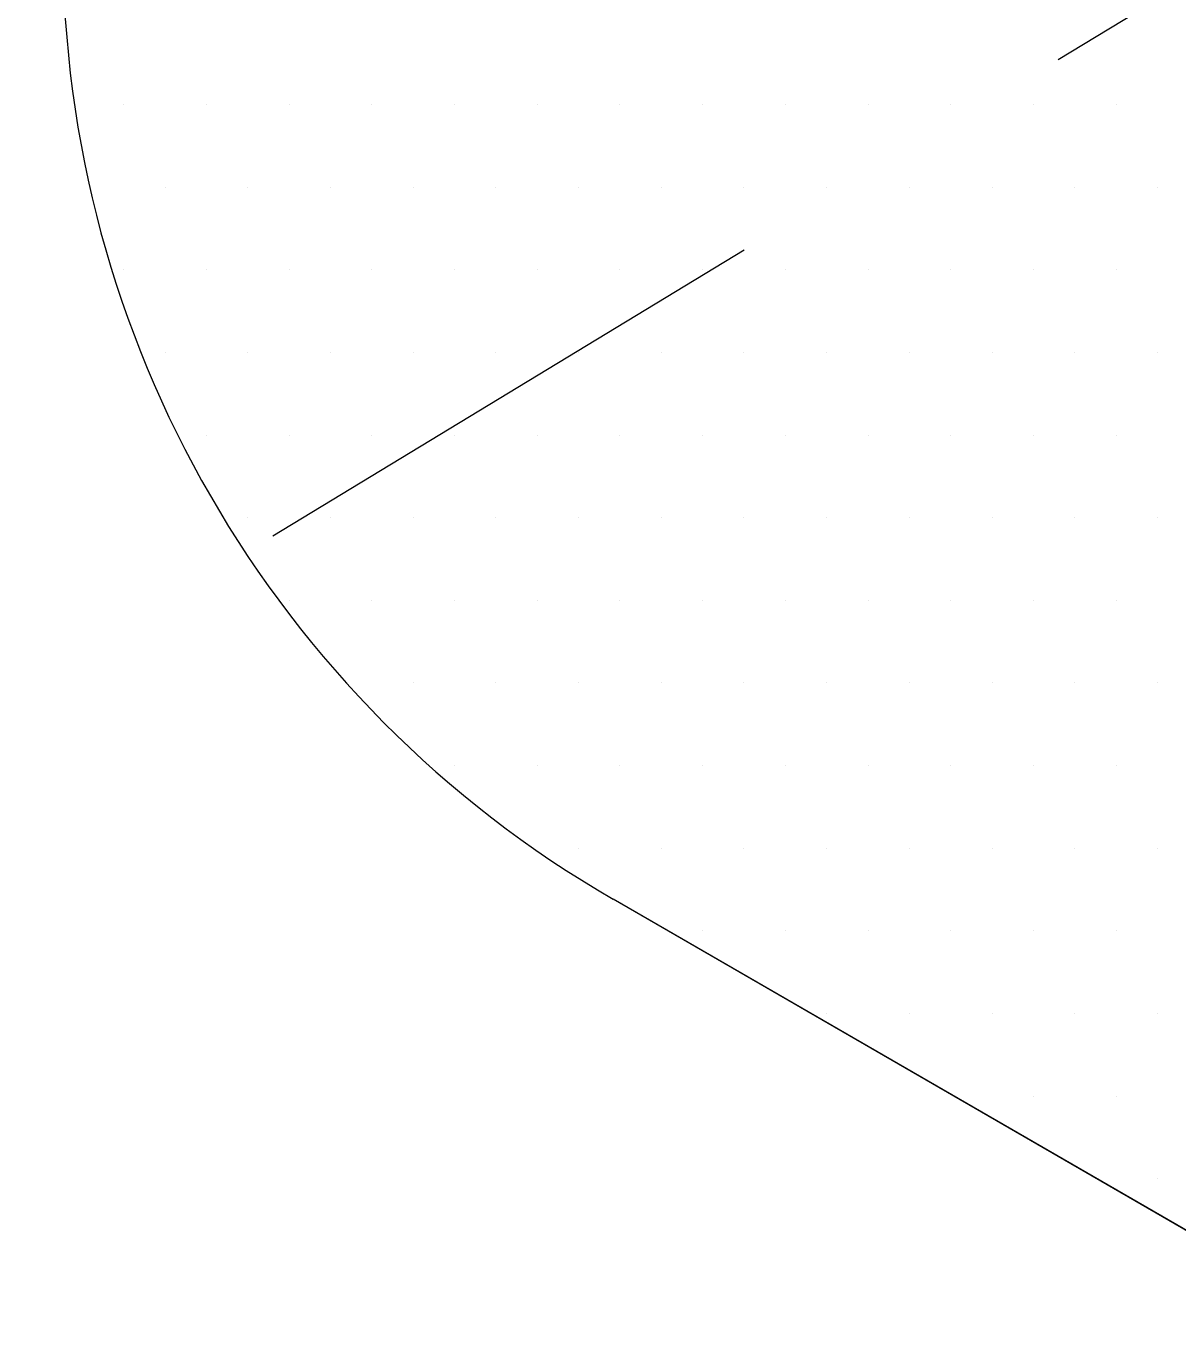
# Model space of a CAD drawing. Extents: x -1279 to 5791, y -3809 to 1769.
# Drawn here: x 649.72 to 668.53, y 1131.35 to 1152.53 of the extents above; entities that cross this region are included whole.
import ezdxf

# ---------------------------------------------------------------- set-up
doc = ezdxf.new("R2010")
doc.units = 0
doc.header["$MEASUREMENT"] = 0
doc.linetypes.add('AI-Linetype-64', pattern=[15, 9, -6])
for name, color, linetype, lineweight in [('.ATI-HATCH', 7, 'Continuous', 0), ('G-ANNO-TTLB', 7, 'Continuous', 0), ('TYVEK', 7, 'Continuous', 0)]:
    doc.layers.add(name, color=color, linetype=linetype, lineweight=lineweight)

# ---------------------------------------------------------------- blocks, each defined once
blk = doc.blocks.new('Block_70')
at = {"layer": '.ATI-HATCH'}
blk.add_open_spline([(699.603, 1114.952), (699.603, 1114.952), (728.372, 1098.309), (728.372, 1098.309), (728.372, 1098.309), (754.437, 1083.231), (754.437, 1083.231), (763.042, 1078.253), (774.053, 1081.193), (779.031, 1089.798), (780.616, 1092.538), (781.45, 1095.647), (781.45, 1098.812), (781.45, 1098.812), (781.45, 1132.236), (781.45, 1132.236), (781.45, 1132.236), (755.39, 1147.158), (755.39, 1147.158), (755.39, 1147.158), (755.39, 1147.146), (755.39, 1147.146), (755.39, 1147.146), (755.39, 1108.468), (755.39, 1108.468), (755.39, 1108.468), (728.372, 1124.097), (728.372, 1124.097), (728.372, 1124.097), (672.633, 1156.342), (672.633, 1156.342), (672.633, 1156.342), (672.719, 1156.39), (672.719, 1156.39), (672.719, 1156.39), (672.719, 1184.608), (672.719, 1184.608), (672.719, 1184.608), (650.324, 1197.447), (650.324, 1197.447), (650.324, 1197.447), (650.324, 1153.841), (650.324, 1153.841), (650.324, 1147.416), (653.749, 1141.478), (659.311, 1138.26), (659.311, 1138.26), (699.603, 1114.952), (699.603, 1114.952)], degree=3, knots=[0, 0, 0, 0, 1, 1, 1, 2, 2, 2, 3, 3, 3, 4, 4, 4, 5, 5, 5, 6, 6, 6, 7, 7, 7, 8, 8, 8, 9, 9, 9, 10, 10, 10, 11, 11, 11, 12, 12, 12, 13, 13, 13, 14, 14, 14, 15, 15, 15, 16, 16, 16, 16], dxfattribs=at)
at = {"layer": '.ATI-HATCH', "color": 8, "lineweight": 0, "true_color": 0x808080}
for points in [[(651.32, 1151.243), (651.32, 1151.243), (651.32, 1151.243), (651.32, 1151.243)], [(652.67, 1151.243), (652.67, 1151.243), (652.67, 1151.243), (652.67, 1151.243)], [(654.02, 1151.243), (654.02, 1151.243), (654.02, 1151.243), (654.02, 1151.243)], [(655.37, 1151.243), (655.37, 1151.243), (655.37, 1151.243), (655.37, 1151.243)], [(656.72, 1151.243), (656.72, 1151.243), (656.72, 1151.243), (656.72, 1151.243)], [(658.07, 1151.243), (658.07, 1151.243), (658.07, 1151.243), (658.07, 1151.243)], [(659.42, 1151.243), (659.42, 1151.243), (659.42, 1151.243), (659.42, 1151.243)], [(660.77, 1151.243), (660.77, 1151.243), (660.77, 1151.243), (660.77, 1151.243)], [(662.12, 1151.243), (662.12, 1151.243), (662.12, 1151.243), (662.12, 1151.243)], [(663.47, 1151.243), (663.47, 1151.243), (663.47, 1151.243), (663.47, 1151.243)], [(664.82, 1151.243), (664.82, 1151.243), (664.82, 1151.243), (664.82, 1151.243)], [(666.17, 1151.243), (666.17, 1151.243), (666.17, 1151.243), (666.17, 1151.243)], [(667.52, 1151.243), (667.52, 1151.243), (667.52, 1151.243), (667.52, 1151.243)], [(651.995, 1149.893), (651.995, 1149.893), (651.995, 1149.893), (651.995, 1149.893)], [(653.345, 1149.893), (653.345, 1149.893), (653.345, 1149.893), (653.345, 1149.893)], [(654.695, 1149.893), (654.695, 1149.893), (654.695, 1149.893), (654.695, 1149.893)], [(656.045, 1149.893), (656.045, 1149.893), (656.045, 1149.893), (656.045, 1149.893)], [(657.395, 1149.893), (657.395, 1149.893), (657.395, 1149.893), (657.395, 1149.893)], [(658.745, 1149.893), (658.745, 1149.893), (658.745, 1149.893), (658.745, 1149.893)], [(660.095, 1149.893), (660.095, 1149.893), (660.095, 1149.893), (660.095, 1149.893)], [(661.445, 1149.893), (661.445, 1149.893), (661.445, 1149.893), (661.445, 1149.893)], [(662.795, 1149.893), (662.795, 1149.893), (662.795, 1149.893), (662.795, 1149.893)], [(664.145, 1149.893), (664.145, 1149.893), (664.145, 1149.893), (664.145, 1149.893)], [(665.495, 1149.893), (665.495, 1149.893), (665.495, 1149.893), (665.495, 1149.893)], [(666.845, 1149.893), (666.845, 1149.893), (666.845, 1149.893), (666.845, 1149.893)], [(668.195, 1149.893), (668.195, 1149.893), (668.195, 1149.893), (668.195, 1149.893)], [(651.32, 1148.543), (651.32, 1148.543), (651.32, 1148.543), (651.32, 1148.543)], [(652.67, 1148.543), (652.67, 1148.543), (652.67, 1148.543), (652.67, 1148.543)], [(654.02, 1148.543), (654.02, 1148.543), (654.02, 1148.543), (654.02, 1148.543)], [(655.37, 1148.543), (655.37, 1148.543), (655.37, 1148.543), (655.37, 1148.543)], [(656.72, 1148.543), (656.72, 1148.543), (656.72, 1148.543), (656.72, 1148.543)], [(658.07, 1148.543), (658.07, 1148.543), (658.07, 1148.543), (658.07, 1148.543)], [(659.42, 1148.543), (659.42, 1148.543), (659.42, 1148.543), (659.42, 1148.543)], [(660.77, 1148.543), (660.77, 1148.543), (660.77, 1148.543), (660.77, 1148.543)], [(662.12, 1148.543), (662.12, 1148.543), (662.12, 1148.543), (662.12, 1148.543)], [(663.47, 1148.543), (663.47, 1148.543), (663.47, 1148.543), (663.47, 1148.543)], [(664.82, 1148.543), (664.82, 1148.543), (664.82, 1148.543), (664.82, 1148.543)], [(666.17, 1148.543), (666.17, 1148.543), (666.17, 1148.543), (666.17, 1148.543)], [(667.52, 1148.543), (667.52, 1148.543), (667.52, 1148.543), (667.52, 1148.543)], [(651.995, 1147.193), (651.995, 1147.193), (651.995, 1147.193), (651.995, 1147.193)], [(653.345, 1147.193), (653.345, 1147.193), (653.345, 1147.193), (653.345, 1147.193)], [(654.695, 1147.193), (654.695, 1147.193), (654.695, 1147.193), (654.695, 1147.193)], [(656.045, 1147.193), (656.045, 1147.193), (656.045, 1147.193), (656.045, 1147.193)], [(657.395, 1147.193), (657.395, 1147.193), (657.395, 1147.193), (657.395, 1147.193)], [(658.745, 1147.193), (658.745, 1147.193), (658.745, 1147.193), (658.745, 1147.193)], [(660.095, 1147.193), (660.095, 1147.193), (660.095, 1147.193), (660.095, 1147.193)], [(661.445, 1147.193), (661.445, 1147.193), (661.445, 1147.193), (661.445, 1147.193)], [(662.795, 1147.193), (662.795, 1147.193), (662.795, 1147.193), (662.795, 1147.193)], [(664.145, 1147.193), (664.145, 1147.193), (664.145, 1147.193), (664.145, 1147.193)], [(665.495, 1147.193), (665.495, 1147.193), (665.495, 1147.193), (665.495, 1147.193)], [(666.845, 1147.193), (666.845, 1147.193), (666.845, 1147.193), (666.845, 1147.193)], [(668.195, 1147.193), (668.195, 1147.193), (668.195, 1147.193), (668.195, 1147.193)], [(652.67, 1145.843), (652.67, 1145.843), (652.67, 1145.843), (652.67, 1145.843)], [(654.02, 1145.843), (654.02, 1145.843), (654.02, 1145.843), (654.02, 1145.843)], [(655.37, 1145.843), (655.37, 1145.843), (655.37, 1145.843), (655.37, 1145.843)], [(656.72, 1145.843), (656.72, 1145.843), (656.72, 1145.843), (656.72, 1145.843)], [(658.07, 1145.843), (658.07, 1145.843), (658.07, 1145.843), (658.07, 1145.843)], [(659.42, 1145.843), (659.42, 1145.843), (659.42, 1145.843), (659.42, 1145.843)], [(660.77, 1145.843), (660.77, 1145.843), (660.77, 1145.843), (660.77, 1145.843)], [(662.12, 1145.843), (662.12, 1145.843), (662.12, 1145.843), (662.12, 1145.843)], [(663.47, 1145.843), (663.47, 1145.843), (663.47, 1145.843), (663.47, 1145.843)], [(664.82, 1145.843), (664.82, 1145.843), (664.82, 1145.843), (664.82, 1145.843)], [(666.17, 1145.843), (666.17, 1145.843), (666.17, 1145.843), (666.17, 1145.843)], [(667.52, 1145.843), (667.52, 1145.843), (667.52, 1145.843), (667.52, 1145.843)], [(653.345, 1144.493), (653.345, 1144.493), (653.345, 1144.493), (653.345, 1144.493)], [(654.695, 1144.493), (654.695, 1144.493), (654.695, 1144.493), (654.695, 1144.493)], [(656.045, 1144.493), (656.045, 1144.493), (656.045, 1144.493), (656.045, 1144.493)], [(657.395, 1144.493), (657.395, 1144.493), (657.395, 1144.493), (657.395, 1144.493)], [(658.745, 1144.493), (658.745, 1144.493), (658.745, 1144.493), (658.745, 1144.493)], [(660.095, 1144.493), (660.095, 1144.493), (660.095, 1144.493), (660.095, 1144.493)], [(661.445, 1144.493), (661.445, 1144.493), (661.445, 1144.493), (661.445, 1144.493)], [(662.795, 1144.493), (662.795, 1144.493), (662.795, 1144.493), (662.795, 1144.493)], [(664.145, 1144.493), (664.145, 1144.493), (664.145, 1144.493), (664.145, 1144.493)], [(665.495, 1144.493), (665.495, 1144.493), (665.495, 1144.493), (665.495, 1144.493)], [(666.845, 1144.493), (666.845, 1144.493), (666.845, 1144.493), (666.845, 1144.493)], [(668.195, 1144.493), (668.195, 1144.493), (668.195, 1144.493), (668.195, 1144.493)], [(654.02, 1143.143), (654.02, 1143.143), (654.02, 1143.143), (654.02, 1143.143)], [(655.37, 1143.143), (655.37, 1143.143), (655.37, 1143.143), (655.37, 1143.143)], [(656.72, 1143.143), (656.72, 1143.143), (656.72, 1143.143), (656.72, 1143.143)], [(658.07, 1143.143), (658.07, 1143.143), (658.07, 1143.143), (658.07, 1143.143)], [(659.42, 1143.143), (659.42, 1143.143), (659.42, 1143.143), (659.42, 1143.143)], [(660.77, 1143.143), (660.77, 1143.143), (660.77, 1143.143), (660.77, 1143.143)], [(662.12, 1143.143), (662.12, 1143.143), (662.12, 1143.143), (662.12, 1143.143)], [(663.47, 1143.143), (663.47, 1143.143), (663.47, 1143.143), (663.47, 1143.143)], [(664.82, 1143.143), (664.82, 1143.143), (664.82, 1143.143), (664.82, 1143.143)], [(666.17, 1143.143), (666.17, 1143.143), (666.17, 1143.143), (666.17, 1143.143)], [(667.52, 1143.143), (667.52, 1143.143), (667.52, 1143.143), (667.52, 1143.143)], [(656.045, 1141.793), (656.045, 1141.793), (656.045, 1141.793), (656.045, 1141.793)], [(657.395, 1141.793), (657.395, 1141.793), (657.395, 1141.793), (657.395, 1141.793)], [(658.745, 1141.793), (658.745, 1141.793), (658.745, 1141.793), (658.745, 1141.793)], [(660.095, 1141.793), (660.095, 1141.793), (660.095, 1141.793), (660.095, 1141.793)], [(661.445, 1141.793), (661.445, 1141.793), (661.445, 1141.793), (661.445, 1141.793)], [(662.795, 1141.793), (662.795, 1141.793), (662.795, 1141.793), (662.795, 1141.793)], [(664.145, 1141.793), (664.145, 1141.793), (664.145, 1141.793), (664.145, 1141.793)], [(665.495, 1141.793), (665.495, 1141.793), (665.495, 1141.793), (665.495, 1141.793)], [(666.845, 1141.793), (666.845, 1141.793), (666.845, 1141.793), (666.845, 1141.793)], [(668.195, 1141.793), (668.195, 1141.793), (668.195, 1141.793), (668.195, 1141.793)], [(656.72, 1140.443), (656.72, 1140.443), (656.72, 1140.443), (656.72, 1140.443)], [(658.07, 1140.443), (658.07, 1140.443), (658.07, 1140.443), (658.07, 1140.443)], [(659.42, 1140.443), (659.42, 1140.443), (659.42, 1140.443), (659.42, 1140.443)], [(660.77, 1140.443), (660.77, 1140.443), (660.77, 1140.443), (660.77, 1140.443)], [(662.12, 1140.443), (662.12, 1140.443), (662.12, 1140.443), (662.12, 1140.443)], [(663.47, 1140.443), (663.47, 1140.443), (663.47, 1140.443), (663.47, 1140.443)], [(664.82, 1140.443), (664.82, 1140.443), (664.82, 1140.443), (664.82, 1140.443)], [(666.17, 1140.443), (666.17, 1140.443), (666.17, 1140.443), (666.17, 1140.443)], [(667.52, 1140.443), (667.52, 1140.443), (667.52, 1140.443), (667.52, 1140.443)], [(658.745, 1139.093), (658.745, 1139.093), (658.745, 1139.093), (658.745, 1139.093)], [(660.095, 1139.093), (660.095, 1139.093), (660.095, 1139.093), (660.095, 1139.093)], [(661.445, 1139.093), (661.445, 1139.093), (661.445, 1139.093), (661.445, 1139.093)], [(662.795, 1139.093), (662.795, 1139.093), (662.795, 1139.093), (662.795, 1139.093)], [(664.145, 1139.093), (664.145, 1139.093), (664.145, 1139.093), (664.145, 1139.093)], [(665.495, 1139.093), (665.495, 1139.093), (665.495, 1139.093), (665.495, 1139.093)], [(666.845, 1139.093), (666.845, 1139.093), (666.845, 1139.093), (666.845, 1139.093)], [(668.195, 1139.093), (668.195, 1139.093), (668.195, 1139.093), (668.195, 1139.093)], [(660.77, 1137.743), (660.77, 1137.743), (660.77, 1137.743), (660.77, 1137.743)], [(662.12, 1137.743), (662.12, 1137.743), (662.12, 1137.743), (662.12, 1137.743)], [(663.47, 1137.743), (663.47, 1137.743), (663.47, 1137.743), (663.47, 1137.743)], [(664.82, 1137.743), (664.82, 1137.743), (664.82, 1137.743), (664.82, 1137.743)], [(666.17, 1137.743), (666.17, 1137.743), (666.17, 1137.743), (666.17, 1137.743)], [(667.52, 1137.743), (667.52, 1137.743), (667.52, 1137.743), (667.52, 1137.743)], [(662.795, 1136.393), (662.795, 1136.393), (662.795, 1136.393), (662.795, 1136.393)], [(664.145, 1136.393), (664.145, 1136.393), (664.145, 1136.393), (664.145, 1136.393)], [(665.495, 1136.393), (665.495, 1136.393), (665.495, 1136.393), (665.495, 1136.393)], [(666.845, 1136.393), (666.845, 1136.393), (666.845, 1136.393), (666.845, 1136.393)], [(668.195, 1136.393), (668.195, 1136.393), (668.195, 1136.393), (668.195, 1136.393)], [(666.17, 1135.043), (666.17, 1135.043), (666.17, 1135.043), (666.17, 1135.043)], [(667.52, 1135.043), (667.52, 1135.043), (667.52, 1135.043), (667.52, 1135.043)], [(668.195, 1133.693), (668.195, 1133.693), (668.195, 1133.693), (668.195, 1133.693)]]:
    blk.add_open_spline(points, degree=3, dxfattribs=at)

msp = doc.modelspace()

# ---------------------------------------------------------------- hatches: boundary and pattern name
at = {"layer": 'G-ANNO-TTLB', "true_color": 0xff00ff, "transparency": 33554687}
h = msp.add_hatch(color=6, dxfattribs=at)
edge = h.paths.add_edge_path()
edge.add_spline(control_points=[(1773.018, -796.5), (1773.018, -796.5), (-1156.5, -796.5), (-1156.5, -796.5), (-1156.5, -796.5), (-1156.5, 1660.5), (-1156.5, 1660.5), (-1156.5, 1660.5), (1773.018, 1660.5), (1773.018, 1660.5), (1773.018, 1660.5), (1773.018, -796.5), (1773.018, -796.5)], knot_values=[0, 0, 0, 0, 1, 1, 1, 2, 2, 2, 3, 3, 3, 4, 4, 4, 4], degree=3, periodic=0)
edge = h.paths.add_edge_path()
edge.add_spline(control_points=[(-1147.5, 1651.5), (-1147.5, 1651.5), (-1147.5, -787.5), (-1147.5, -787.5), (-1147.5, -787.5), (1764.018, -787.5), (1764.018, -787.5), (1764.018, -787.5), (1764.018, 1651.5), (1764.018, 1651.5), (1764.018, 1651.5), (-1147.5, 1651.5), (-1147.5, 1651.5)], knot_values=[0, 0, 0, 0, 1, 1, 1, 2, 2, 2, 3, 3, 3, 4, 4, 4, 4], degree=3, periodic=0)
edge.add_line((-1147.5, 1651.5), (-1147.5, 1651.5))

# ---------------------------------------------------------------- linework, layer by layer
at = {"layer": 'G-ANNO-TTLB'}
for points in [[(1773.018, -796.5), (1773.018, -796.5), (-1156.5, -796.5), (-1156.5, -796.5), (-1156.5, -796.5), (-1156.5, 1660.5), (-1156.5, 1660.5), (-1156.5, 1660.5), (1773.018, 1660.5), (1773.018, 1660.5), (1773.018, 1660.5), (1773.018, -796.5), (1773.018, -796.5)], [(-1147.5, 1651.5), (-1147.5, 1651.5), (-1147.5, -787.5), (-1147.5, -787.5), (-1147.5, -787.5), (1764.018, -787.5), (1764.018, -787.5), (1764.018, -787.5), (1764.018, 1651.5), (1764.018, 1651.5), (1764.018, 1651.5), (-1147.5, 1651.5), (-1147.5, 1651.5)]]:
    msp.add_open_spline(points, degree=3, knots=[0, 0, 0, 0, 1, 1, 1, 2, 2, 2, 3, 3, 3, 4, 4, 4, 4], dxfattribs=at)
at = {"layer": 'TYVEK', "color": 18, "linetype": 'AI-Linetype-64', "lineweight": 25, "true_color": 0x000000}
msp.add_line((674.27, 1156.643), (616.423, 1121.543), dxfattribs=at)
at = {"layer": 'TYVEK', "color": 4, "lineweight": 25, "true_color": 0x00ffff}
msp.add_line((699.603, 1114.952), (659.311, 1138.26), dxfattribs=at)
msp.add_open_spline([(650.324, 1153.841), (650.324, 1147.416), (653.749, 1141.478), (659.311, 1138.26)], degree=3, dxfattribs=at)

# ---------------------------------------------------------------- block references
at = {"layer": '.ATI-HATCH'}
msp.add_blockref('Block_70', (0, 0), dxfattribs=at)

doc.saveas('drawing.dxf')
